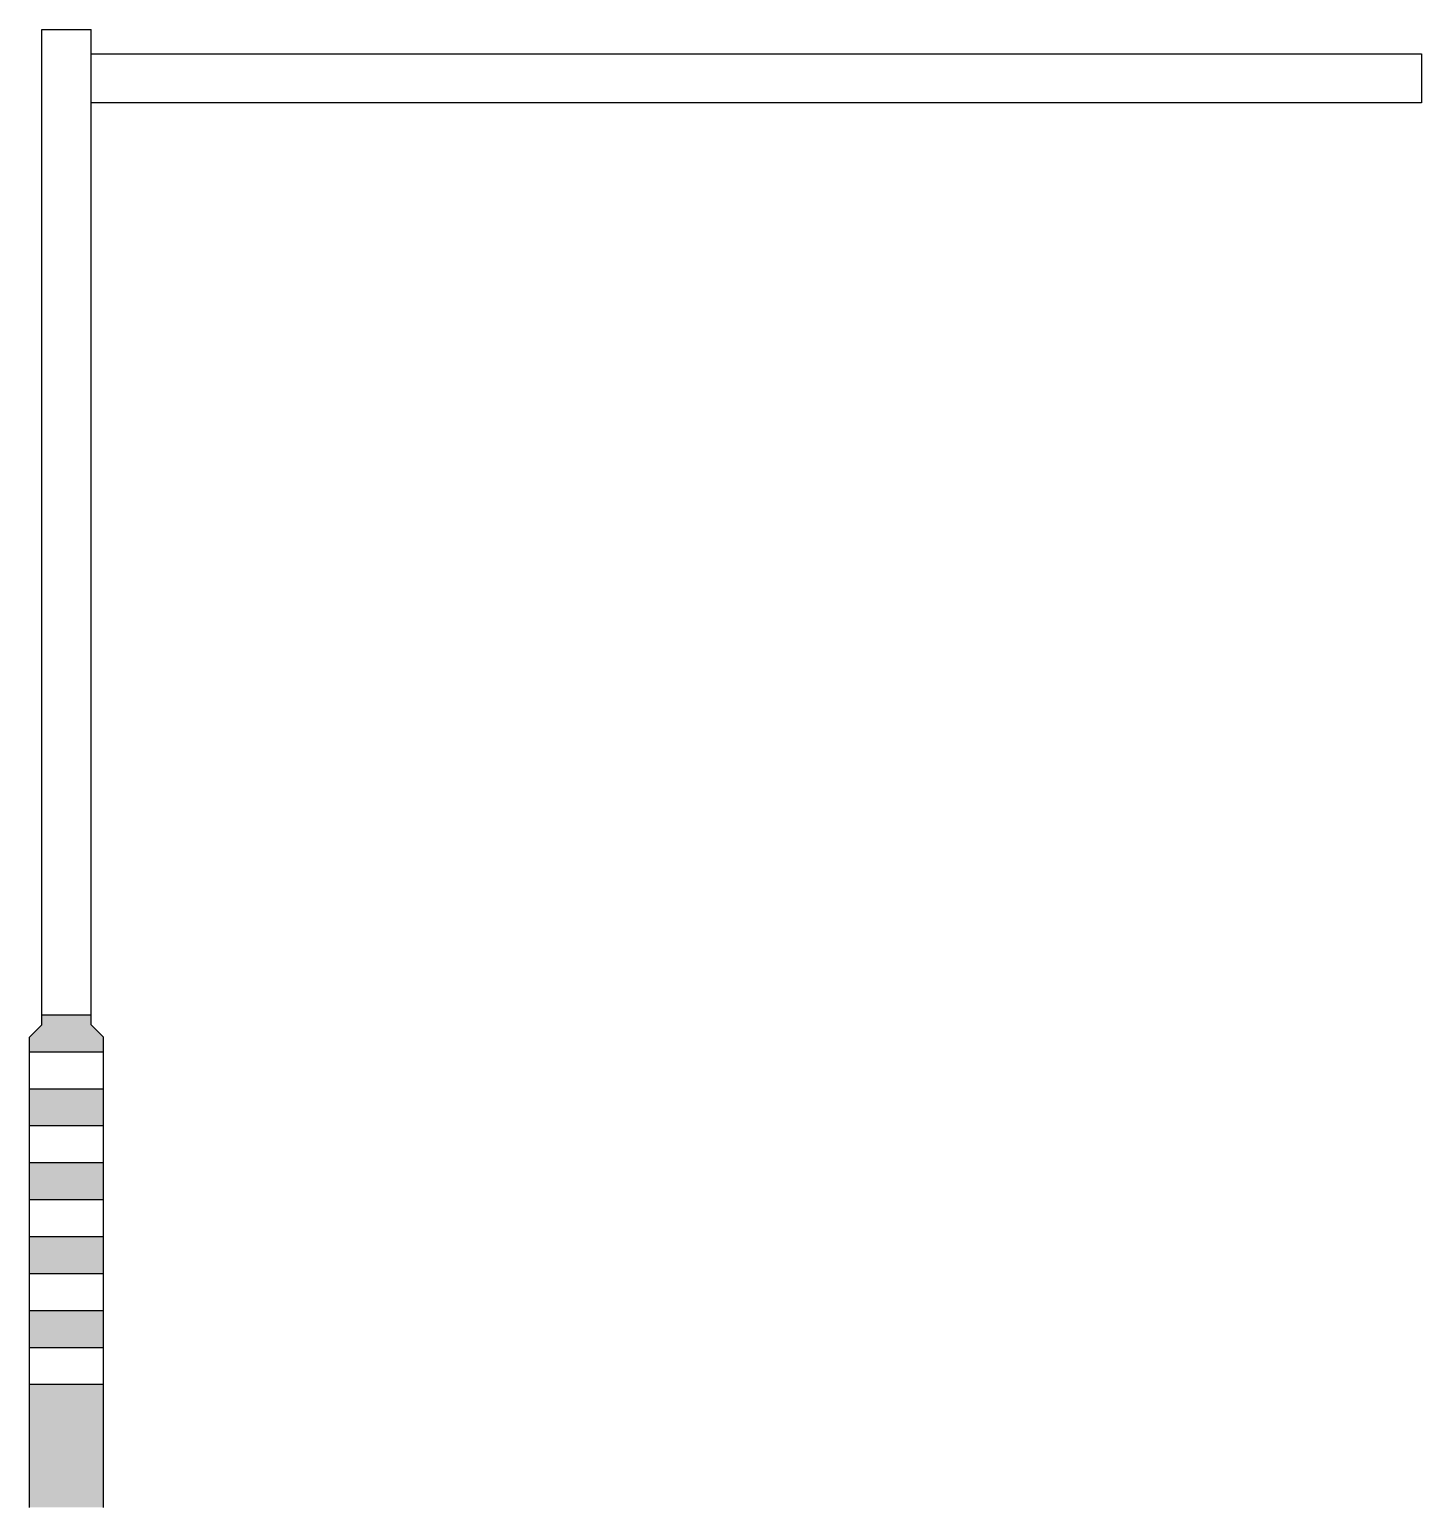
# Model space of a CAD drawing. Extents: x -0.3 to 5.35, y 0 to 6.
import ezdxf

# ---------------------------------------------------------------- set-up
doc = ezdxf.new("R2010")
doc.units = 0
doc.header["$LTSCALE"] = 0.0006
doc.header["$MEASUREMENT"] = 0
doc.layers.get('0').update_dxf_attribs({"linetype": 'CONTINUOUS'})

msp = doc.modelspace()

# ---------------------------------------------------------------- linework, layer by layer
for points in [[(-0.25, 6), (-0.05, 6)], [(-0.25, 1.9588), (-0.25, 6)], [(-0.05, 1.9588), (-0.05, 6)], [(-0.05, 5.902), (5.35, 5.902), (5.35, 5.702), (-0.05, 5.702)], [(-0.25, 2), (-0.05, 2)], [(-0.3, 1.9088), (-0.25, 1.9588)], [(0, 1.9088), (-0.05, 1.9588)], [(-0.3, 0), (-0.3, 1.9088)], [(0, 0), (0, 1.9088)], [(-0.3, 1.85), (0, 1.85)], [(-0.3, 1.7), (0, 1.7)], [(-0.3, 1.55), (0, 1.55)], [(-0.3, 1.4), (0, 1.4)], [(-0.3, 1.25), (0, 1.25)], [(-0.3, 1.1), (0, 1.1)], [(-0.3, 0.95), (0, 0.95)], [(-0.3, 0.8), (0, 0.8)], [(-0.3, 0.65), (0, 0.65)], [(-0.3, 0.5), (0, 0.5)]]:
    msp.add_lwpolyline(points)
for points in [[(-0.25, 2), (-0.05, 2), (-0.25, 1.9588), (-0.05, 1.9588)], [(-0.25, 1.9588), (-0.05, 1.9588), (-0.3, 1.9088), (0, 1.9088)], [(-0.3, 1.9088), (0, 1.9088), (-0.3, 1.85), (0, 1.85)], [(-0.3, 1.7), (-0.3, 1.55), (0, 1.7), (0, 1.55)], [(-0.3, 1.4), (-0.3, 1.25), (0, 1.4), (0, 1.25)], [(-0.3, 1.1), (-0.3, 0.95), (0, 1.1), (0, 0.95)], [(-0.3, 0.8), (0, 0.8), (-0.3, 0.65), (0, 0.65)], [(-0.3, 0.5), (0, 0.5), (-0.3, 0), (0, 0)]]:
    msp.add_solid(points)

doc.saveas('drawing.dxf')
